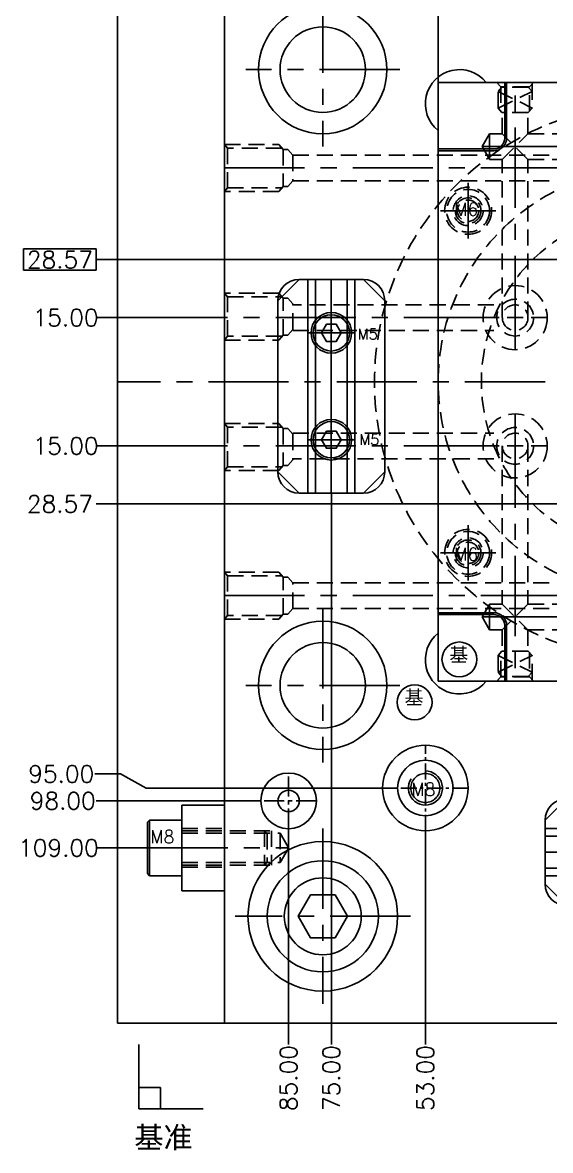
# Model space of a CAD drawing. Header units: millimetres. Extents: x -3459 to 4133, y -535 to 399.
# Drawn here: x 2298.3 to 2421.7, y -125.8 to 137.9 of the extents above; entities that cross this region are included whole.
import ezdxf

# ---------------------------------------------------------------- set-up
doc = ezdxf.new("R2010")
doc.units = ezdxf.units.MM
doc.header["$LTSCALE"] = 15
for name, pattern in [('CENTER', [2, 1.25, -0.25, 0.25, -0.25]), ('CENTER2', [28.575, 19.05, -3.175, 3.175, -3.175]), ('DASHED2', [0.375, 0.25, -0.125])]:
    doc.linetypes.add(name, pattern=pattern)
for name, color, linetype in [('cl', 1, 'CENTER'), ('cool', 2, 'DASHED2'), ('COOL-1', 7, 'DASHED2'), ('DIM', 1, 'Continuous'), ('main', 4, 'Continuous'), ('SCREW', 6, 'DASHED2')]:
    doc.layers.add(name, color=color, linetype=linetype)
doc.styles.add('TXT', font='txt.shx')
doc.dimstyles.new('DIM-P4', dxfattribs={"dimtxt": 4, "dimasz": 3, "dimexe": 1.2, "dimexo": 0, "dimgap": 0.5, "dimtad": 0, "dimzin": 1, "dimdsep": 46, "dimtxsty": 'TXT', "dimcen": 0, "dimclrd": 256, "dimclre": 256, "dimclrt": 256, "dimazin": 0, "dimtfac": 1, "dimtmove": 0, "dimatfit": 3, "dimldrblk": 'CLOSEDBLANK', "dimfxl": 1, "dimtolj": 1, "dimtzin": 0, "dimarcsym": 0})
doc.dimstyles.new('DIM-P4-K', dxfattribs={"dimtxt": 4, "dimasz": 1, "dimexe": 1.2, "dimexo": 0, "dimgap": -0.5, "dimtad": 0, "dimzin": 1, "dimdsep": 46, "dimtxsty": 'TXT', "dimcen": 0, "dimclrd": 256, "dimclre": 256, "dimclrt": 256, "dimazin": 0, "dimtfac": 1, "dimtmove": 0, "dimatfit": 3, "dimldrblk": 'CLOSEDBLANK', "dimfxl": 1, "dimtolj": 1, "dimtzin": 0, "dimarcsym": 0})

# ---------------------------------------------------------------- blocks, each defined once
blk = doc.blocks.new('K')
at = {"layer": 'main', "linetype": 'ByBlock'}
for p, q in [((-20, 12.5), (-25, 7.5)), ((20, 12.5), (-20, 12.5)), ((25, 7.5), (20, 12.5)), ((-25, 7.5), (-25, -7.5)), ((25, 5.5), (-25, 5.5)), ((25, -7.5), (25, 7.5)), ((25, 3.74), (-25, 3.74)), ((25, -3.74), (-25, -3.74)), ((25, -5.5), (-25, -5.5)), ((-25, -7.5), (-20, -12.5)), ((20, -12.5), (25, -7.5)), ((-20, -12.5), (20, -12.5))]:
    blk.add_line(p, q, dxfattribs=at)
at = {"layer": 'main', "linetype": 'CENTER2'}
blk.add_line((25, 0), (-25, 0), dxfattribs=at)
at = {"layer": 'main', "linetype": 'ByBlock'}
for centre, start, end in [((-20, 7.5), 90, 180), ((20, 7.5), 0, 90), ((-20, -7.5), 180, 270), ((20, -7.5), 270, 0)]:
    blk.add_arc(centre, 5, start, end, dxfattribs=at)
at = {"layer": 'SCREW', "linetype": 'CENTER'}
for p, q in [((-12.5, 5.5), (-12.5, -5.5)), ((12.5, 5.5), (12.5, -5.5)), ((-18, 0), (-7, 0)), ((7, 0), (18, 0))]:
    blk.add_line(p, q, dxfattribs=at)
at = {"layer": 'SCREW', "linetype": 'Continuous'}
for points in [[(-10.5, 1.15), (-12.5, 2.31), (-14.5, 1.15), (-14.5, -1.15), (-12.5, -2.31), (-10.5, -1.15)], [(14.5, 1.15), (12.5, 2.31), (10.5, 1.15), (10.5, -1.15), (12.5, -2.31), (14.5, -1.15)]]:
    blk.add_lwpolyline(points, close=True, dxfattribs=at)
for centre, radius in [((-12.5, 0), 4.75), ((-12.5, 0), 4.25), ((12.5, 0), 4.75), ((12.5, 0), 4.25)]:
    blk.add_circle(centre, radius, dxfattribs=at)
at = {"layer": 'SCREW', "linetype": 'Continuous', "char_height": 2.5, "attachment_point": 1}
for insert in [(-14.74, 1.07), (10.26, 1.07)]:
    blk.add_mtext('{\\Ftxt.shx|c134;M5}', dxfattribs=dict(at, insert=insert))
blk = doc.blocks.new('A$C43E11684')
at = {"layer": 'main', "linetype": 'ByBlock'}
for p, q in [((-24.47, 30.18), (-29.47, 25.18)), ((-9.47, 30.18), (-24.47, 30.18)), ((-22.47, 30.18), (-22.47, -19.82)), ((-20.71, 30.18), (-20.71, -19.82)), ((-13.23, 30.18), (-13.23, -19.82)), ((-11.47, 30.18), (-11.47, -19.82)), ((-4.47, 25.18), (-9.47, 30.18)), ((-29.47, 25.18), (-29.47, -14.82)), ((-4.47, -14.82), (-4.47, 25.18)), ((-29.47, -14.82), (-24.47, -19.82)), ((-9.47, -19.82), (-4.47, -14.82)), ((-24.47, -19.82), (-9.47, -19.82))]:
    blk.add_line(p, q, dxfattribs=at)
at = {"layer": 'main', "linetype": 'CENTER2'}
blk.add_line((-16.97, 30.18), (-16.97, -19.82), dxfattribs=at)
at = {"layer": 'main', "linetype": 'ByBlock'}
for centre, start, end in [((-24.47, 25.18), 90, 180), ((-9.47, 25.18), 0, 90), ((-24.47, -14.82), 180, 270), ((-9.47, -14.82), 270, 0)]:
    blk.add_arc(centre, 5, start, end, dxfattribs=at)
at = {"layer": 'SCREW', "linetype": 'CENTER'}
for p, q in [((-16.97, 12.18), (-16.97, 23.18)), ((-22.47, 17.68), (-11.47, 17.68)), ((-16.97, -12.82), (-16.97, -1.82)), ((-22.47, -7.32), (-11.47, -7.32))]:
    blk.add_line(p, q, dxfattribs=at)
at = {"layer": 'SCREW', "linetype": 'Continuous'}
for points in [[(-18.12, 19.68), (-19.28, 17.68), (-18.12, 15.68), (-15.81, 15.68), (-14.66, 17.68), (-15.81, 19.68)], [(-18.12, -5.32), (-19.28, -7.32), (-18.12, -9.32), (-15.81, -9.32), (-14.66, -7.32), (-15.81, -5.32)]]:
    blk.add_lwpolyline(points, close=True, dxfattribs=at)
for centre, radius in [((-16.97, 17.68), 4.75), ((-16.97, 17.68), 4.25), ((-16.97, -7.32), 4.75), ((-16.97, -7.32), 4.25)]:
    blk.add_circle(centre, radius, dxfattribs=at)
at = {"layer": 'SCREW', "linetype": 'Continuous', "char_height": 2.5, "attachment_point": 1}
for insert in [(-10.81, 18.64), (-10.45, -6.01)]:
    blk.add_mtext('{\\Ftxt.shx|c134;M5}', dxfattribs=dict(at, insert=insert))
blk = doc.blocks.new('*D166')
at = {"layer": 'DEFPOINTS', "color": 0}
for p in [(2345.49, 208.93), (2345.49, 203.93), (2445.49, 53.93)]:
    blk.add_point(p, dxfattribs=at)
at = {"layer": 'DIM', "lineweight": -2}
blk.add_line((2345.49, 203.93), (2345.49, 208.93), dxfattribs=at)
at = {"layer": 'DIM', "insert": (2345.49, 217.43), "char_height": 4, "attachment_point": 5, "rotation": 90, "style": 'TXT'}
blk.add_mtext('\\A1;100.00', dxfattribs=at)
blk = doc.blocks.new('_ClosedBlank')
at = {"color": 0, "linetype": 'ByBlock', "lineweight": -2}
for p, q in [((-1, 0.167), (0, 0)), ((-1, 0.167), (-1, -0.167)), ((0, 0), (-1, -0.167))]:
    blk.add_line(p, q, dxfattribs=at)
blk = doc.blocks.new('*D167')
at = {"layer": 'DEFPOINTS', "color": 0}
for p in [(2320.49, 208.93), (2320.49, 203.93), (2445.49, 53.93)]:
    blk.add_point(p, dxfattribs=at)
at = {"layer": 'DIM', "lineweight": -2}
blk.add_line((2320.49, 203.93), (2320.49, 208.93), dxfattribs=at)
at = {"layer": 'DIM', "insert": (2320.49, 218.1), "char_height": 4, "attachment_point": 5, "rotation": 90, "style": 'TXT'}
blk.add_mtext('\\A1;125.00', dxfattribs=at)
blk = doc.blocks.new('*D169')
at = {"layer": 'DEFPOINTS', "color": 0}
for p in [(2392.49, 208.93), (2392.49, 158.93), (2445.49, 53.93)]:
    blk.add_point(p, dxfattribs=at)
at = {"layer": 'DIM', "lineweight": -2}
blk.add_line((2392.49, 158.93), (2392.49, 208.93), dxfattribs=at)
at = {"layer": 'DIM', "insert": (2392.49, 216.76), "char_height": 4, "attachment_point": 5, "rotation": 90, "style": 'TXT'}
blk.add_mtext('\\A1;53.00', dxfattribs=at)
blk = doc.blocks.new('*D170')
at = {"layer": 'DEFPOINTS', "color": 0}
for p in [(2315.81, 155.63), (2353.98, 151.93), (2445.49, 53.93)]:
    blk.add_point(p, dxfattribs=at)
at = {"layer": 'DIM', "lineweight": -2}
for p, q in [((2321.81, 155.63), (2315.81, 155.63)), ((2327.81, 151.93), (2321.81, 155.63)), ((2353.98, 151.93), (2327.81, 151.93))]:
    blk.add_line(p, q, dxfattribs=at)
at = {"layer": 'DIM', "insert": (2307.98, 155.63), "char_height": 4, "attachment_point": 5, "style": 'TXT'}
blk.add_mtext('\\A1;98.00', dxfattribs=at)
blk = doc.blocks.new('*D171')
at = {"layer": 'DEFPOINTS', "color": 0}
for p in [(2360.48, 208.93), (2360.48, 158.43), (2445.49, 53.93)]:
    blk.add_point(p, dxfattribs=at)
at = {"layer": 'DIM', "lineweight": -2}
blk.add_line((2360.48, 158.43), (2360.48, 208.93), dxfattribs=at)
at = {"layer": 'DIM', "insert": (2360.48, 216.76), "char_height": 4, "attachment_point": 5, "rotation": 90, "style": 'TXT'}
blk.add_mtext('\\A1;85.00', dxfattribs=at)
blk = doc.blocks.new('*D172')
at = {"layer": 'DEFPOINTS', "color": 0}
for p in [(2315.49, 148.93), (2382.49, 148.93), (2445.49, 53.93)]:
    blk.add_point(p, dxfattribs=at)
at = {"layer": 'DIM', "lineweight": -2}
blk.add_line((2382.49, 148.93), (2315.49, 148.93), dxfattribs=at)
at = {"layer": 'DIM', "insert": (2307.65, 148.93), "char_height": 4, "attachment_point": 5, "style": 'TXT'}
blk.add_mtext('\\A1;95.00', dxfattribs=at)
blk = doc.blocks.new('*D173')
at = {"layer": 'DEFPOINTS', "color": 0}
for p in [(2315.49, 163.93), (2420.49, 163.93), (2445.49, 53.93)]:
    blk.add_point(p, dxfattribs=at)
at = {"layer": 'DIM', "lineweight": -2}
blk.add_line((2420.49, 163.93), (2315.49, 163.93), dxfattribs=at)
at = {"layer": 'DIM', "insert": (2307.32, 163.93), "char_height": 4, "attachment_point": 5, "style": 'TXT'}
blk.add_mtext('\\A1;110.00', dxfattribs=at)
blk = doc.blocks.new('*D176')
at = {"layer": 'DEFPOINTS', "color": 0}
for p in [(2315.49, 68.93), (2345.49, 68.93), (2445.49, 53.93)]:
    blk.add_point(p, dxfattribs=at)
at = {"layer": 'DIM', "lineweight": -2}
blk.add_line((2345.49, 68.93), (2315.49, 68.93), dxfattribs=at)
at = {"layer": 'DIM', "insert": (2308.32, 68.93), "char_height": 4, "attachment_point": 5, "style": 'TXT'}
blk.add_mtext('\\A1;15.00', dxfattribs=at)
blk = doc.blocks.new('*D177')
at = {"layer": 'DEFPOINTS', "color": 0}
for p in [(2445.49, 53.93), (2315.49, 38.93), (2346.19, 38.93)]:
    blk.add_point(p, dxfattribs=at)
at = {"layer": 'DIM', "lineweight": -2}
blk.add_line((2346.19, 38.93), (2315.49, 38.93), dxfattribs=at)
at = {"layer": 'DIM', "insert": (2308.32, 38.93), "char_height": 4, "attachment_point": 5, "style": 'TXT'}
blk.add_mtext('\\A1;15.00', dxfattribs=at)
blk = doc.blocks.new('*D182')
at = {"layer": 'DEFPOINTS', "color": 0}
for p in [(2445.49, 53.93), (2392.49, -51.07), (2392.49, -101.07)]:
    blk.add_point(p, dxfattribs=at)
at = {"layer": 'DIM', "lineweight": -2}
blk.add_line((2392.49, -51.07), (2392.49, -101.07), dxfattribs=at)
at = {"layer": 'DIM', "insert": (2392.49, -108.9), "char_height": 4, "attachment_point": 5, "rotation": 90, "style": 'TXT'}
blk.add_mtext('\\A1;53.00', dxfattribs=at)
blk = doc.blocks.new('*D183')
at = {"layer": 'DEFPOINTS', "color": 0}
for p in [(2445.49, 53.93), (2315.49, -44.07), (2353.98, -44.07)]:
    blk.add_point(p, dxfattribs=at)
at = {"layer": 'DIM', "lineweight": -2}
blk.add_line((2353.98, -44.07), (2315.49, -44.07), dxfattribs=at)
at = {"layer": 'DIM', "insert": (2307.65, -44.07), "char_height": 4, "attachment_point": 5, "style": 'TXT'}
blk.add_mtext('\\A1;98.00', dxfattribs=at)
blk = doc.blocks.new('*D184')
at = {"layer": 'DEFPOINTS', "color": 0}
for p in [(2445.49, 53.93), (2360.48, -50.57), (2360.48, -101.07)]:
    blk.add_point(p, dxfattribs=at)
at = {"layer": 'DIM', "lineweight": -2}
blk.add_line((2360.48, -50.57), (2360.48, -101.07), dxfattribs=at)
at = {"layer": 'DIM', "insert": (2360.48, -108.9), "char_height": 4, "attachment_point": 5, "rotation": 90, "style": 'TXT'}
blk.add_mtext('\\A1;85.00', dxfattribs=at)
blk = doc.blocks.new('*D185')
at = {"layer": 'DEFPOINTS', "color": 0}
for p in [(2445.49, 53.93), (2315.49, -55.07), (2327.99, -55.07)]:
    blk.add_point(p, dxfattribs=at)
at = {"layer": 'DIM', "lineweight": -2}
blk.add_line((2327.99, -55.07), (2315.49, -55.07), dxfattribs=at)
at = {"layer": 'DIM', "insert": (2306.65, -55.07), "char_height": 4, "attachment_point": 5, "style": 'TXT'}
blk.add_mtext('\\A1;109.00', dxfattribs=at)
blk = doc.blocks.new('*D186')
at = {"layer": 'DEFPOINTS', "color": 0}
for p in [(2445.49, 53.93), (2315.15, -37.78), (2385.99, -41.07)]:
    blk.add_point(p, dxfattribs=at)
at = {"layer": 'DIM', "lineweight": -2}
for p, q in [((2321.15, -37.78), (2315.15, -37.78)), ((2327.15, -41.07), (2321.15, -37.78)), ((2385.99, -41.07), (2327.15, -41.07))]:
    blk.add_line(p, q, dxfattribs=at)
at = {"layer": 'DIM', "insert": (2307.31, -37.78), "char_height": 4, "attachment_point": 5, "style": 'TXT'}
blk.add_mtext('\\A1;95.00', dxfattribs=at)
blk = doc.blocks.new('*D191')
at = {"layer": 'DEFPOINTS', "color": 0}
for p in [(2398.87, 210.96), (2395.49, 123.93), (2445.49, 53.93)]:
    blk.add_point(p, dxfattribs=at)
at = {"layer": 'DIM', "lineweight": -2}
for p, q in [((2398.87, 204.96), (2398.87, 210.96)), ((2395.49, 198.96), (2398.87, 204.96)), ((2395.49, 123.93), (2395.49, 198.96))]:
    blk.add_line(p, q, dxfattribs=at)
at = {"layer": 'DIM', "insert": (2398.87, 218.46), "char_height": 4, "attachment_point": 5, "rotation": 90, "style": 'TXT'}
blk.add_mtext('\\A1;50.00', dxfattribs=at)
blk = doc.blocks.new('*D192')
at = {"layer": 'DEFPOINTS', "color": 0}
for p in [(2445.49, 53.93), (2370.49, 27.87), (2370.49, -101.07)]:
    blk.add_point(p, dxfattribs=at)
at = {"layer": 'DIM', "lineweight": -2}
blk.add_line((2370.49, 27.87), (2370.49, -101.07), dxfattribs=at)
at = {"layer": 'DIM', "insert": (2370.49, -108.9), "char_height": 4, "attachment_point": 5, "rotation": 90, "style": 'TXT'}
blk.add_mtext('\\A1;75.00', dxfattribs=at)
blk = doc.blocks.new('*D197')
at = {"layer": 'DEFPOINTS', "color": 0}
for p in [(2445.49, 53.93), (2315.49, 25.36), (2429.89, 25.36)]:
    blk.add_point(p, dxfattribs=at)
at = {"layer": 'DIM', "lineweight": -2}
blk.add_line((2429.89, 25.36), (2315.49, 25.36), dxfattribs=at)
at = {"layer": 'DIM', "insert": (2306.99, 25.36), "char_height": 4, "attachment_point": 5, "style": 'TXT'}
blk.add_mtext('\\A1;28.57', dxfattribs=at)
blk = doc.blocks.new('*D198')
at = {"layer": 'DEFPOINTS', "color": 0, "linetype": 'ByBlock'}
for p in [(2315.49, 82.5), (2430.49, 82.5), (2445.49, 53.93)]:
    blk.add_point(p, dxfattribs=at)
at = {"layer": 'DIM', "linetype": 'ByBlock', "lineweight": -2}
for p, q in [((2315.49, 85), (2298.49, 85)), ((2298.49, 85), (2298.49, 80)), ((2315.49, 80), (2315.49, 85)), ((2430.49, 82.5), (2315.49, 82.5)), ((2298.49, 80), (2315.49, 80))]:
    blk.add_line(p, q, dxfattribs=at)
at = {"layer": 'DIM', "linetype": 'ByBlock', "insert": (2306.99, 82.5), "char_height": 4, "attachment_point": 5, "style": 'TXT'}
blk.add_mtext('\\A1;28.57', dxfattribs=at)

msp = doc.modelspace()

# ---------------------------------------------------------------- linework, layer by layer
at = {"layer": 'cl'}
msp.add_line((2570.4854, 53.9296), (2320.4854, 53.9296), dxfattribs=at)
at = {"layer": 'cool'}
for p, q in [((2410.1069, 122.9296), (2409.1869, 123.9296)), ((2409.4869, 117.9296), (2409.4869, 123.6296)), ((2410.4069, 122.8296), (2409.4869, 121.8296)), ((2409.4869, 121.8296), (2417.4839, 117.9296)), ((2409.4869, 117.9296), (2417.4839, 121.8296)), ((2410.1069, 122.9296), (2410.1069, 117.2296)), ((2416.8639, 122.9296), (2410.1069, 122.9296)), ((2416.5639, 122.8296), (2410.4069, 122.8296)), ((2417.4839, 121.8296), (2416.5639, 122.8296)), ((2417.7839, 123.9296), (2416.8639, 122.9296)), ((2416.8639, 117.2296), (2416.8639, 122.9296)), ((2417.4839, 123.6296), (2417.4839, 117.9296)), ((2410.4069, 116.9296), (2409.4869, 117.9296)), ((2416.5639, 116.9296), (2410.4069, 116.9296)), ((2410.4854, 111.9296), (2410.4854, 116.9296)), ((2416.4854, 111.9296), (2416.4854, 116.9296)), ((2417.4839, 117.9296), (2416.5639, 116.9296)), ((2407.503, 111.9296), (2410.4854, 111.9296)), ((2416.4854, 105.9296), (2410.4854, 111.9296)), ((2410.4854, 105.9296), (2416.4854, 111.9296)), ((2416.4854, 111.9296), (2440.7439, 111.9296)), ((2407.503, 105.9296), (2410.4854, 105.9296)), ((2410.4854, 68.9296), (2410.4854, 105.9296)), ((2416.4854, 105.9296), (2440.4854, 105.9296)), ((2416.4854, 68.9296), (2416.4854, 105.9296)), ((2358.1854, 74.6849), (2345.4854, 74.6849)), ((2358.1854, 74.6849), (2345.4854, 74.6849)), ((2346.1854, 73.8149), (2345.4854, 74.6849)), ((2359.1854, 73.5148), (2358.1854, 74.6849)), ((2359.1854, 73.5148), (2358.1854, 74.6849)), ((2359.1854, 73.5148), (2358.1854, 74.6849)), ((2413.4854, 76.4296), (2413.4854, 61.4296)), ((2346.1854, 73.8149), (2358.8854, 73.8149)), ((2346.1854, 64.5578), (2346.1854, 73.8149)), ((2359.1854, 73.5148), (2360.3362, 73.5148)), ((2359.1854, 64.8578), (2359.1854, 73.5148)), ((2359.1854, 64.8578), (2359.1854, 73.5148)), ((2359.1854, 64.8578), (2359.1854, 73.5148)), ((2360.3362, 73.5148), (2361.4423, 72.1863)), ((2361.4423, 66.1863), (2361.4423, 72.1863)), ((2408.4854, 71.9296), (2361.4423, 71.9296)), ((2405.9854, 68.9296), (2420.9854, 68.9296)), ((2360.3362, 64.8578), (2361.4423, 66.1863)), ((2346.1854, 64.5578), (2345.4854, 63.6879)), ((2345.4854, 63.6879), (2358.1854, 63.6879)), ((2358.8854, 64.5578), (2346.1854, 64.5578)), ((2358.1854, 63.6879), (2359.1854, 64.8578)), ((2358.1854, 63.6879), (2359.1854, 64.8578)), ((2358.1854, 63.6879), (2359.1854, 64.8578)), ((2359.1854, 64.8578), (2360.3362, 64.8578)), ((2361.4423, 65.9296), (2408.4854, 65.9296)), ((2413.4854, 31.4296), (2413.4854, 46.4296)), ((2346.1854, 43.3014), (2345.4854, 44.1714)), ((2345.4854, 44.1714), (2358.1854, 44.1714)), ((2346.1854, 43.3014), (2346.1854, 34.0444)), ((2358.8854, 43.3014), (2346.1854, 43.3014)), ((2358.1854, 44.1714), (2359.1854, 43.0014)), ((2358.1854, 44.1714), (2359.1854, 43.0014)), ((2358.1854, 44.1714), (2359.1854, 43.0014)), ((2359.1854, 43.0014), (2359.1854, 34.3444)), ((2359.1854, 43.0014), (2359.1854, 34.3444)), ((2359.1854, 43.0014), (2359.1854, 34.3444)), ((2359.1854, 43.0014), (2360.3362, 43.0014)), ((2360.3362, 43.0014), (2361.4423, 41.6729)), ((2361.4423, 41.9296), (2408.4854, 41.9296)), ((2361.4423, 41.6729), (2361.4423, 35.6729)), ((2405.9854, 38.9296), (2420.9854, 38.9296)), ((2410.4854, 38.9296), (2410.4854, 1.9296)), ((2416.4854, 38.9296), (2416.4854, 1.9296)), ((2359.1854, 34.3444), (2358.1854, 33.1744)), ((2359.1854, 34.3444), (2358.1854, 33.1744)), ((2359.1854, 34.3444), (2358.1854, 33.1744)), ((2359.1854, 34.3444), (2360.3362, 34.3444)), ((2360.3362, 34.3444), (2361.4423, 35.6729)), ((2408.4854, 35.9296), (2361.4423, 35.9296)), ((2346.1854, 34.0444), (2345.4854, 33.1744)), ((2358.1854, 33.1744), (2345.4854, 33.1744)), ((2358.1854, 33.1744), (2345.4854, 33.1744)), ((2346.1854, 34.0444), (2358.8854, 34.0444)), ((2407.503, 1.9296), (2410.4854, 1.9296)), ((2410.4854, 1.9296), (2416.4854, -4.0704)), ((2416.4854, 1.9296), (2410.4854, -4.0704)), ((2416.4854, 1.9296), (2440.4854, 1.9296)), ((2407.503, -4.0704), (2410.4854, -4.0704)), ((2410.4854, -4.0704), (2410.4854, -9.0704)), ((2416.4854, -4.0704), (2440.7439, -4.0704)), ((2416.4854, -4.0704), (2416.4854, -9.0704)), ((2410.4069, -9.0704), (2409.4869, -10.0704)), ((2409.4869, -10.0704), (2417.4839, -13.9704)), ((2409.4869, -13.9704), (2417.4839, -10.0704)), ((2409.4869, -10.0704), (2409.4869, -15.7704)), ((2410.1069, -15.0704), (2410.1069, -9.3704)), ((2416.5639, -9.0704), (2410.4069, -9.0704)), ((2417.4839, -10.0704), (2416.5639, -9.0704)), ((2416.8639, -9.3704), (2416.8639, -15.0704)), ((2417.4839, -15.7704), (2417.4839, -10.0704)), ((2410.1069, -15.0704), (2409.1869, -16.0704)), ((2410.4069, -14.9704), (2409.4869, -13.9704)), ((2416.8639, -15.0704), (2410.1069, -15.0704)), ((2416.5639, -14.9704), (2410.4069, -14.9704)), ((2417.4839, -13.9704), (2416.5639, -14.9704)), ((2417.7839, -16.0704), (2416.8639, -15.0704))]:
    msp.add_line(p, q, dxfattribs=at)
at = {"layer": 'cool', "linetype": 'CENTER'}
for p, q in [((2413.4854, 64.6296), (2413.4854, 123.9296)), ((2407.503, 111.9296), (2405.7709, 108.9296)), ((2407.503, 111.9296), (2407.503, 105.9296)), ((2405.7709, 108.9296), (2495.4854, 108.9296)), ((2407.503, 105.9783), (2405.799, 108.9296)), ((2406.2172, 68.9296), (2345.4854, 68.9296)), ((2413.4854, 43.2296), (2413.4854, -16.0704)), ((2406.2172, 38.9296), (2345.4854, 38.9296)), ((2407.503, 1.8809), (2405.799, -1.0704)), ((2407.503, -4.0704), (2407.503, 1.9296)), ((2407.503, -4.0704), (2405.7709, -1.0704)), ((2405.7709, -1.0704), (2495.4854, -1.0704))]:
    msp.add_line(p, q, dxfattribs=at)
at = {"layer": 'cool'}
for centre, radius in [((2413.4854, 68.9296), 7.5), ((2413.4854, 68.9296), 4.3), ((2413.4854, 68.9296), 3), ((2413.4854, 38.9296), 7.5), ((2413.4854, 38.9296), 4.3), ((2413.4854, 38.9296), 3)]:
    msp.add_circle(centre, radius, dxfattribs=at)
at = {"layer": 'COOL-1'}
for p, q in [((2345.4854, 109.4281), (2358.1854, 109.4281)), ((2346.1854, 108.5581), (2345.4854, 109.4281)), ((2358.8854, 108.5581), (2346.1854, 108.5581)), ((2346.1854, 108.5581), (2346.1854, 99.3011)), ((2358.1854, 109.4281), (2359.1854, 108.2581)), ((2358.1854, 109.4281), (2359.1854, 108.2581)), ((2358.1854, 109.4281), (2359.1854, 108.2581)), ((2359.1854, 108.2581), (2360.3362, 108.2581)), ((2359.1854, 108.2581), (2359.1854, 99.6011)), ((2359.1854, 108.2581), (2359.1854, 99.6011)), ((2359.1854, 108.2581), (2359.1854, 99.6011)), ((2360.3362, 108.2581), (2361.4423, 106.9296)), ((2361.4423, 106.9296), (2529.5285, 106.9296)), ((2361.4423, 106.9296), (2361.4423, 100.9296)), ((2360.3362, 99.6011), (2361.4423, 100.9296)), ((2361.4423, 100.9296), (2529.5285, 100.9296)), ((2346.1854, 99.3011), (2345.4854, 98.4311)), ((2358.1854, 98.4311), (2345.4854, 98.4311)), ((2358.1854, 98.4311), (2345.4854, 98.4311)), ((2346.1854, 99.3011), (2358.8854, 99.3011)), ((2359.1854, 99.6011), (2358.1854, 98.4311)), ((2359.1854, 99.6011), (2358.1854, 98.4311)), ((2359.1854, 99.6011), (2358.1854, 98.4311)), ((2359.1854, 99.6011), (2360.3362, 99.6011)), ((2346.1854, 8.5581), (2345.4854, 9.4281)), ((2358.1854, 9.4281), (2345.4854, 9.4281)), ((2358.1854, 9.4281), (2345.4854, 9.4281)), ((2346.1854, -0.6989), (2346.1854, 8.5581)), ((2346.1854, 8.5581), (2358.8854, 8.5581)), ((2359.1854, 8.2581), (2358.1854, 9.4281)), ((2359.1854, 8.2581), (2358.1854, 9.4281)), ((2359.1854, 8.2581), (2358.1854, 9.4281)), ((2359.1854, -0.3989), (2359.1854, 8.2581)), ((2359.1854, -0.3989), (2359.1854, 8.2581)), ((2359.1854, -0.3989), (2359.1854, 8.2581)), ((2359.1854, 8.2581), (2360.3362, 8.2581)), ((2360.3362, 8.2581), (2361.4423, 6.9296)), ((2361.4423, 0.9296), (2361.4423, 6.9296)), ((2361.4423, 6.9296), (2529.5285, 6.9296)), ((2360.3362, -0.3989), (2361.4423, 0.9296)), ((2361.4423, 0.9296), (2529.5285, 0.9296)), ((2346.1854, -0.6989), (2345.4854, -1.5689)), ((2345.4854, -1.5689), (2358.1854, -1.5689)), ((2358.8854, -0.6989), (2346.1854, -0.6989)), ((2358.1854, -1.5689), (2359.1854, -0.3989)), ((2358.1854, -1.5689), (2359.1854, -0.3989)), ((2358.1854, -1.5689), (2359.1854, -0.3989)), ((2359.1854, -0.3989), (2360.3362, -0.3989))]:
    msp.add_line(p, q, dxfattribs=at)
at = {"layer": 'COOL-1', "linetype": 'CENTER'}
for p, q in [((2345.4854, 103.9296), (2545.4854, 103.9296)), ((2345.4854, 3.9296), (2545.4854, 3.9296))]:
    msp.add_line(p, q, dxfattribs=at)
at = {"layer": 'main'}
for p, q in [((2320.4854, -96.0704), (2320.4854, 203.9296)), ((2345.4854, 203.9296), (2345.4854, -96.0704)), ((2335.4854, -45.0704), (2335.4854, -65.0704)), ((2335.4854, -45.0704), (2345.4854, -45.0704)), ((2335.4854, -65.0704), (2345.4854, -65.0704)), ((2570.4854, -96.0704), (2320.4854, -96.0704)), ((2325.4854, -116.0704), (2325.4854, -101.0704)), ((2330.4854, -111.0704), (2325.4854, -111.0704)), ((2330.4854, -116.0704), (2330.4854, -111.0704)), ((2340.4854, -116.0704), (2325.4854, -116.0704))]:
    msp.add_line(p, q, dxfattribs=at)
at = {"layer": 'main', "color": 6, "linetype": 'CENTER'}
for p, q in [((2368.4854, 144.9296), (2368.4854, 108.9296)), ((2386.4854, 126.9296), (2350.4854, 126.9296)), ((2368.4854, 0.9296), (2368.4854, -35.0704)), ((2386.4854, -17.0704), (2350.4854, -17.0704)), ((2368.4854, -50.5704), (2368.4854, -91.5704)), ((2388.9854, -71.0704), (2347.9854, -71.0704))]:
    msp.add_line(p, q, dxfattribs=at)
at = {"layer": 'main', "linetype": 'ByBlock'}
for p, q in [((2411.0454, 110.9296), (2411.0454, 123.9296)), ((2411.4854, 110.9296), (2411.4854, 123.9296)), ((2395.4854, 108.3696), (2408.4854, 108.3696)), ((2395.4854, 107.9296), (2408.4854, 107.9296)), ((2395.4854, -0.0704), (2408.4854, -0.0704)), ((2395.4854, -0.5104), (2408.4854, -0.5104)), ((2411.0454, -3.0704), (2411.0454, -16.0704)), ((2411.4854, -3.0704), (2411.4854, -16.0704))]:
    msp.add_line(p, q, dxfattribs=at)
at = {"layer": 'main', "linetype": 'CENTER', "ltscale": 0.2}
for p, q in [((2392.4883, -51.0708), (2392.4883, -31.0708)), ((2402.4883, -41.0708), (2382.4883, -41.0708))]:
    msp.add_line(p, q, dxfattribs=at)
at = {"layer": 'main', "linetype": 'CENTER', "ltscale": 0.25}
for p, q in [((2360.4816, -50.5737), (2360.4816, -37.5737)), ((2366.9816, -44.0737), (2353.9816, -44.0737))]:
    msp.add_line(p, q, dxfattribs=at)
at = {"layer": 'main', "linetype": 'ByBlock'}
msp.add_lwpolyline([(2395.4854, -16.0704), (2495.4854, -16.0704), (2495.4854, 123.9296), (2395.4854, 123.9296)], close=True, dxfattribs=at)
at = {"layer": 'main'}
msp.add_lwpolyline([(2365.5986, -66.0704), (2362.7119, -71.0704), (2365.5986, -76.0704), (2371.3721, -76.0704), (2374.2589, -71.0704), (2371.3721, -66.0704)], close=True, dxfattribs=at)
for centre, radius in [((2368.4854, 126.9296), 15), ((2368.4854, 126.9296), 10), ((2368.4854, -17.0704), 15), ((2368.4854, -17.0704), 10), ((2368.4854, -71.0704), 17.5), ((2368.4854, -71.0704), 13), ((2368.4854, -71.0704), 9)]:
    msp.add_circle(centre, radius, dxfattribs=at)
at = {"layer": 'main', "linetype": 'DASHED2'}
for radius in [64.9, 50, 39.9]:
    msp.add_circle((2445.4854, 53.9296), radius, dxfattribs=at)
at = {"layer": 'main', "linetype": 'ByBlock'}
for centre, radius in [((2400.4484, -10.9951), 4.0772), ((2389.9642, -21.0163), 4.0772), ((2392.4883, -41.0708), 10), ((2392.4883, -41.0708), 6.5), ((2360.4816, -44.0737), 6.5), ((2360.4816, -44.0737), 2.5)]:
    msp.add_circle(centre, radius, dxfattribs=at)
at = {"layer": 'main', "linetype": 'CENTER2'}
msp.add_circle((2392.4883, -41.0708), 3.4, dxfattribs=at)
at = {"layer": 'main', "linetype": 'ByBlock'}
for centre, radius, start, end in [((2400.4854, 118.9296), 8, 38.682187, 231.317813), ((2408.4854, 110.9296), 2.56, 270, 0), ((2408.4854, 110.9296), 3, 270, 0), ((2408.4854, -3.0704), 3, 0, 90), ((2408.4854, -3.0704), 2.56, 0, 90), ((2400.4854, -11.0704), 8, 128.682187, 321.317813), ((2392.4883, -41.0708), 4, 146.999811, 90)]:
    msp.add_arc(centre, radius, start, end, dxfattribs=at)
at = {"layer": 'SCREW', "linetype": 'CENTER'}
for p, q in [((2402.4854, 100.4284), (2402.4854, 87.4284)), ((2408.9854, 93.9284), (2395.9854, 93.9284)), ((2402.4854, 7.4308), (2402.4854, 20.4308)), ((2408.9854, 13.9308), (2395.9854, 13.9308)), ((2327.4854, -55.0704), (2360.4854, -55.0704))]:
    msp.add_line(p, q, dxfattribs=at)
at = {"layer": 'SCREW', "linetype": 'Continuous'}
for p, q in [((2327.4854, -49.0704), (2327.9854, -48.5704)), ((2327.4854, -49.0704), (2327.4854, -61.0704)), ((2327.9854, -61.5704), (2327.9854, -48.5704)), ((2327.9854, -48.5704), (2335.4854, -48.5704)), ((2327.4854, -51.0704), (2327.4854, -59.0704)), ((2327.4854, -61.0704), (2327.9854, -61.5704)), ((2327.9854, -61.5704), (2335.4854, -61.5704))]:
    msp.add_line(p, q, dxfattribs=at)
at = {"layer": 'SCREW', "linetype": 'DASHED2'}
for p, q in [((2335.4854, -50.5704), (2345.4854, -50.5704)), ((2335.4854, -51.0704), (2356.4854, -51.0704)), ((2335.4854, -51.6204), (2358.4935, -51.6204)), ((2354.8854, -51.0704), (2355.4854, -51.6704)), ((2354.8854, -51.0704), (2354.8854, -59.0704)), ((2355.4854, -51.6704), (2355.4854, -58.4704)), ((2356.4854, -51.0704), (2356.4854, -59.0704)), ((2358.4935, -51.6204), (2360.4854, -55.0704)), ((2358.4935, -51.6204), (2358.4935, -58.5204)), ((2358.4935, -58.5204), (2360.4854, -55.0704)), ((2335.4854, -58.5204), (2358.4935, -58.5204)), ((2335.4854, -59.0704), (2356.4854, -59.0704)), ((2335.4854, -59.5704), (2345.4854, -59.5704)), ((2355.4854, -58.4704), (2354.8854, -59.0704))]:
    msp.add_line(p, q, dxfattribs=at)
for centre, radius in [((2402.4854, 93.9284), 5.5), ((2402.4854, 93.9284), 5), ((2402.4854, 93.9284), 3.5), ((2402.4854, 93.9284), 3), ((2402.4854, 93.9284), 2.5), ((2402.4854, 13.9308), 5.5), ((2402.4854, 13.9308), 5), ((2402.4854, 13.9308), 3.5), ((2402.4854, 13.9308), 3), ((2402.4854, 13.9308), 2.5)]:
    msp.add_circle(centre, radius, dxfattribs=at)

# ---------------------------------------------------------------- block references
at = {"layer": 'main', "linetype": 'ByBlock'}
for name, p in [('A$C43E11684', (2387.4538, 47.6896)), ('K', (2445.4854, -56.0704))]:
    msp.add_blockref(name, p, dxfattribs=at)

# ---------------------------------------------------------------- texts
at = {"layer": 'main', "attachment_point": 1}
for s, insert, char_height, width in [('{\\fSimSun|b0|i0|c134|p54;基}', (2398.0974, -8.2352), 3.25, 31.235501), ('{\\fSimSun|b0|i0|c134|p54;基}', (2387.6132, -18.2564), 3.25, 31.235501), ('{\\fSimSun|b0|i0|c134|p54;基准}', (2324.4039, -120.271), 5, 48.054617)]:
    msp.add_mtext(s, dxfattribs=dict(at, insert=insert, char_height=char_height, width=width))
at = {"layer": 'main', "linetype": 'ByBlock', "insert": (2394.8584, -42.8923), "char_height": 3, "attachment_point": 9}
msp.add_mtext('{\\Ftxt.shx|c134;M8}', dxfattribs=at)
at = {"layer": 'SCREW', "linetype": 'Continuous', "char_height": 3}
for s, insert, attachment_point in [('{\\Ftxt.shx|c134;M6}', (2404.8555, 95.7499), 3), ('{\\Ftxt.shx|c134;M6}', (2404.8555, 12.1094), 9), ('{\\Ftxt.shx|c134;M8}', (2333.7887, -53.9466), 9)]:
    msp.add_mtext(s, dxfattribs=dict(at, insert=insert, attachment_point=attachment_point))

# ---------------------------------------------------------------- dimensions: what is measured, and where the dimension line sits
at = {"layer": 'DIM'}
for feature_location, offset, dtype, picture, middle in [((2320.4854, 203.9296), (0, 5), 1, '*D167', (2320.4854, 218.0963)), ((2345.4854, 203.9296), (0, 5), 1, '*D166', (2345.4854, 217.4296)), ((2395.4854, 123.9296), (3.3865, 87.0336), 1, '*D191', (2398.8719, 218.4632)), ((2360.4816, 158.433), (0, 50.4966), 1, '*D171', (2360.4816, 216.763)), ((2392.4883, 158.9301), (0, 49.9995), 1, '*D169', (2392.4883, 216.763)), ((2420.4854, 163.9296), (-105, 0), 0, '*D173', (2307.3187, 163.9296)), ((2353.9816, 151.933), (-38.1683, 3.6961), 0, '*D170', (2307.98, 155.6291)), ((2382.4883, 148.9301), (-67.0029, 0), 0, '*D172', (2307.6521, 148.9301)), ((2345.4854, 68.9296), (-30, 0), 0, '*D176', (2308.3187, 68.9296)), ((2327.9854, -55.0704), (-12.5, 0), 0, '*D185', (2306.6521, -55.0704)), ((2429.8865, 25.3574), (-114.4011, 0), 0, '*D197', (2306.9854, 25.3574)), ((2385.9883, -41.0708), (-70.8424, 3.2905), 0, '*D186', (2307.3125, -37.7804)), ((2353.9816, -44.0737), (-38.4962, 0), 0, '*D183', (2307.6521, -44.0737)), ((2346.1854, 38.9296), (-30.7, 0), 0, '*D177', (2308.3187, 38.9296)), ((2360.4816, -50.5737), (0, -50.4966), 1, '*D184', (2360.4816, -108.9037)), ((2370.4854, 27.8721), (0, -128.9425), 1, '*D192', (2370.4854, -108.9037)), ((2392.4883, -51.0708), (0, -49.9995), 1, '*D182', (2392.4883, -108.9037))]:
    dim = msp.add_ordinate_dim(feature_location=feature_location, offset=offset, dtype=dtype, origin=(2445.4854, 53.9296), dimstyle='DIM-P4', dxfattribs=at)
    dim.commit()
    dim.dimension.update_dxf_attribs({"geometry": picture, "text_midpoint": middle})
at = {"layer": 'DIM', "linetype": 'ByBlock'}
dim = msp.add_ordinate_dim(feature_location=(2430.4865, 82.5017), offset=(-115.0011, 0), dtype=0, origin=(2445.4854, 53.9296), dimstyle='DIM-P4-K', dxfattribs=at)
dim.commit()
dim.dimension.update_dxf_attribs({"geometry": '*D198', "text_midpoint": (2306.9854, 82.5017)})

doc.saveas('drawing.dxf')
